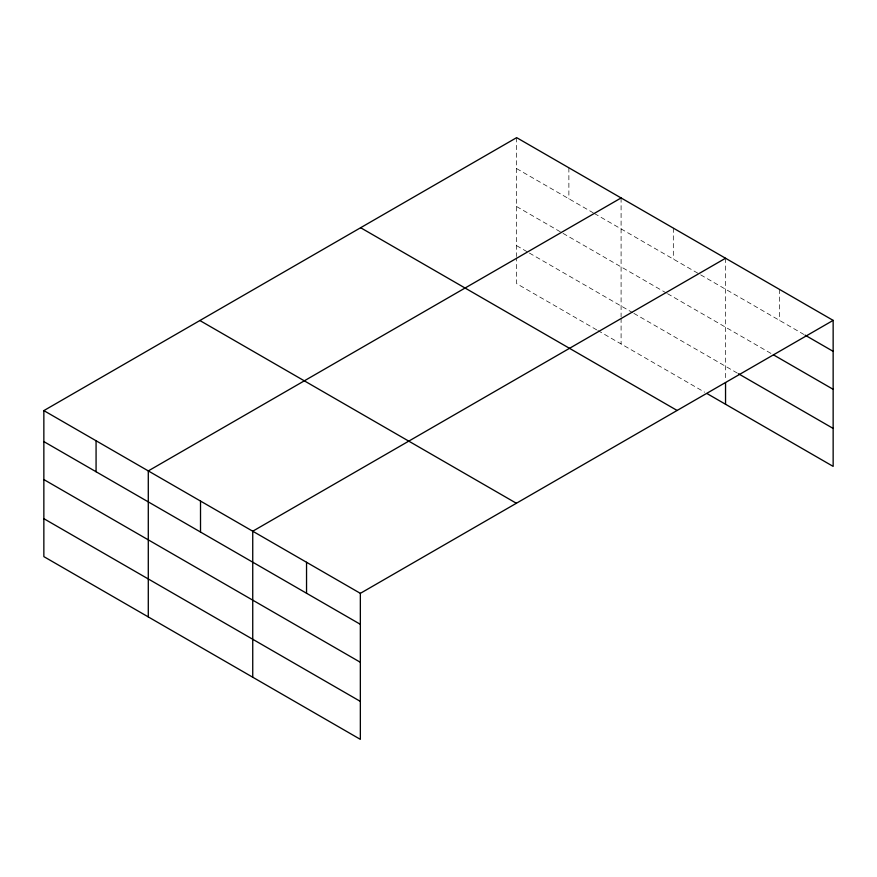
<?xml version="1.0" encoding="UTF-8"?>
<svg xmlns="http://www.w3.org/2000/svg" width="877" height="877" viewBox="0 0 877 877"><rect width="100%" height="100%" fill="white"/><g stroke="black" fill="none" stroke-linecap="round" stroke-linejoin="round"><path stroke-width="0.66" stroke-dasharray="4.38 3.29" d="M516.652 168.614L593.247 212.837M594.409 213.506L803.913 334.466M516.652 206.577L561.916 232.712M563.067 233.381L666.356 293.017M667.518 293.685L772.33 354.198M516.652 245.692L528.261 252.39M529.412 253.069L632.701 312.694M633.863 313.363L737.239 373.043M596.722 329.884L516.652 283.655L516.652 257.893M597.884 330.552L704.648 392.194M779.346 289.311L779.346 320.28M725.542 258.244L725.542 379.851M673.317 228.097L673.317 259.066M621.091 197.95L621.091 316.838M621.091 318.198L621.091 343.959M568.877 167.792L568.877 198.772M516.652 137.645L516.652 256.544"/><path stroke-width="1.32" d="M833.15 320.379L516.652 137.645L43.85 410.611L43.85 556.621L360.348 739.355L360.348 593.345L833.15 320.379L833.15 466.389L706.972 393.532M621.091 197.95L148.29 470.916L148.29 616.926M725.542 258.244L252.74 531.221L252.74 677.23M805.075 335.146L833.15 351.348M773.492 354.867L833.15 389.311M738.412 373.723L833.15 428.425M360.622 227.724L677.121 410.458M199.879 320.533L516.378 503.266M43.85 410.611L360.348 593.345M43.85 441.591L360.348 624.314M43.85 479.555L360.348 662.278M43.85 518.669L360.348 701.392M725.542 382.569L725.542 404.253M306.544 562.278L306.544 593.258M200.515 501.063L200.515 532.043M96.075 440.769L96.075 471.738"/></g></svg>
